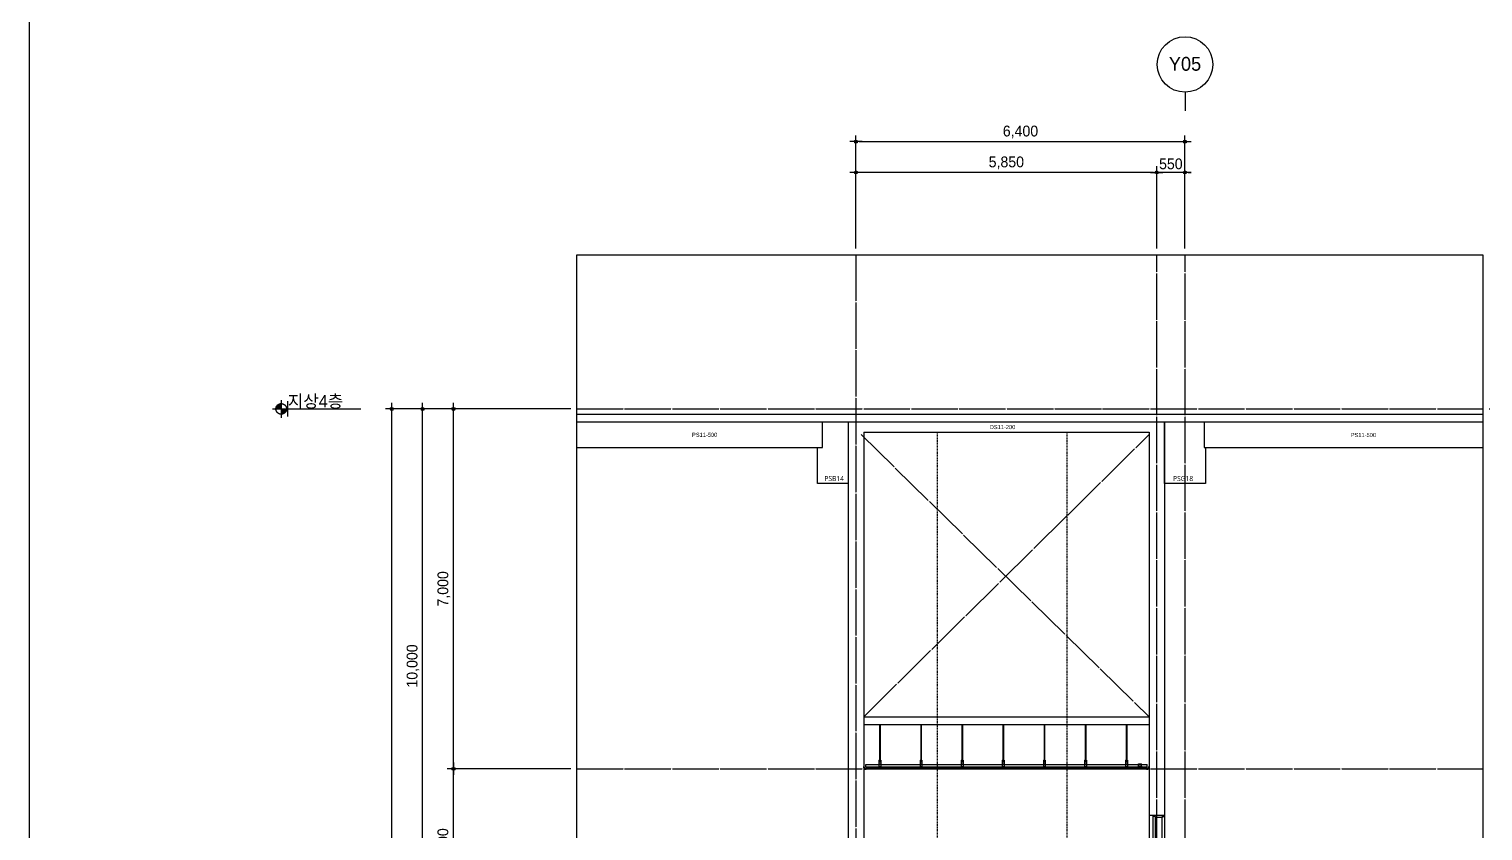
# Model space of a CAD drawing. Header units: millimetres. Extents: x 11948722 to 13111668, y -10771712 to -10232988.
# Drawn here: x 12540016 to 12568296, y -10469912 to -10454315 of the extents above; entities that cross this region are included whole.
import ezdxf
from ezdxf.enums import TextEntityAlignment as Align

# ---------------------------------------------------------------- set-up
doc = ezdxf.new("R2010")
doc.units = ezdxf.units.MM
doc.header["$LTSCALE"] = 150
doc.header["$MEASUREMENT"] = 0
for name, pattern in [('CEN', [6.2, 6, -0.1, 0, -0.1]), ('Xref-계단단면도$0$CEN', [62, 60, -1, 0, -1]), ('Xref-계단단면도$0$H', [1, 0.6, -0.4]), ('Xref-계단단면도$0$HIDDEN', [0.375, 0.25, -0.125])]:
    doc.linetypes.add(name, pattern=pattern)
doc.layers.get('0').update_dxf_attribs({"linetype": 'CONTINUOUS'})
doc.layers.get('Defpoints').update_dxf_attribs({"color": 117, "linetype": 'CONTINUOUS'})
for name, color, linetype in [('A-DOOR', 4, 'CONTINUOUS'), ('A-ELE-8', 8, 'CONTINUOUS'), ('A-중심선', 10, 'CEN'), ('CON-C', 2, 'CONTINUOUS'), ('ELE-06', 6, 'CONTINUOUS'), ('Xref-계단단면도$0$3 dim0', 7, 'CONTINUOUS'), ('Xref-계단단면도$0$4', 4, 'CONTINUOUS'), ('Xref-계단단면도$0$8', 8, 'CONTINUOUS'), ('Xref-계단단면도$0$A-DIM', 7, 'CONTINUOUS'), ('Xref-계단단면도$0$A-TXT-3.0', 3, 'CONTINUOUS'), ('Xref-계단단면도$0$ELE-3', 6, 'CONTINUOUS'), ('Xref-계단단면도$0$FIN', 5, 'CONTINUOUS'), ('Xref-계단단면도$0$SYM', 7, 'CONTINUOUS'), ('Xref-계단단면도$0$SYM-1', 7, 'CONTINUOUS'), ('Xref-계단단면도$0$SYM-2', 7, 'CONTINUOUS')]:
    doc.layers.add(name, color=color, linetype=linetype)
doc.styles.get("Standard").update_dxf_attribs({"font": 'NanumGothic.ttf'})
doc.styles.add('Xref-계단단면도$0$나눔고딕 Se', font='')
doc.styles.add('Xref-계단단면도$0$돋움', font='')
doc.styles.get('Xref-계단단면도$0$나눔고딕 Se').set_extended_font_data('Dotum')
doc.styles.get('Xref-계단단면도$0$돋움').set_extended_font_data('Dotum')
doc.dimstyles.new('Xref-계단단면도$0$A1-100', dxfattribs={"dimtxt": 3, "dimasz": 1, "dimexe": 2, "dimexo": 2, "dimgap": 1, "dimtad": 1, "dimdec": 0, "dimzin": 12, "dimdsep": 46, "dimlunit": 6, "dimtxsty": 'Xref-계단단면도$0$나눔고딕 Se', "dimblk1": 'Xref-계단단면도$0$DIMDOT', "dimblk2": 'Xref-계단단면도$0$DIMDOT', "dimsah": 1, "dimcen": -1, "dimdle": 2, "dimclrd": 256, "dimclre": 256, "dimclrt": 3, "dimadec": 0, "dimazin": 0, "dimtfac": 1, "dimtdec": 0, "dimtix": 1, "dimtmove": 2, "dimatfit": 3, "dimldrblk": 'Xref-계단단면도$0$DIMDOT', "dimfxl": 1, "dimtvp": 1, "dimtolj": 1, "dimtzin": 12, "dimlwd": -1, "dimlwe": -1, "dimarcsym": 0})

# ---------------------------------------------------------------- blocks, each defined once
blk = doc.blocks.new('Xref-계단단면도$0$DIMDOT')
at = {"color": 0}
blk.add_line((-2, 0), (2, 0), dxfattribs=at)
for radius in [0.5, 0.25]:
    blk.add_circle((0, 0), radius, dxfattribs=at)
blk = doc.blocks.new('*D283')
at = {"layer": 'Defpoints', "color": 0, "ltscale": 1200}
for p in [(12547071, -10461704), (12550671, -10461704), (12550671, -10491704)]:
    blk.add_point(p, dxfattribs=at)
at = {"layer": 'Xref-계단단면도$0$3 dim0'}
for p, q in [((12550551, -10461704), (12546951, -10461704)), ((12547071, -10491644), (12547071, -10461764)), ((12550551, -10491704), (12546951, -10491704))]:
    blk.add_line(p, q, dxfattribs=at)
at = {"layer": 'Xref-계단단면도$0$3 dim0', "ltscale": 1200, "xscale": 60, "yscale": 60, "zscale": 60}
for p, rotation in [((12547071, -10461704), 90), ((12547071, -10491704), 270)]:
    blk.add_blockref('Xref-계단단면도$0$DIMDOT', p, dxfattribs=dict(at, rotation=rotation))
at = {"layer": 'Xref-계단단면도$0$3 dim0', "color": 3, "ltscale": 1200, "insert": (12546885, -10476704), "char_height": 210, "attachment_point": 5, "rotation": 90, "style": 'Xref-계단단면도$0$나눔고딕 Se'}
blk.add_mtext('\\A1;30,000', dxfattribs=at)
blk = doc.blocks.new('*D285')
at = {"layer": 'Defpoints', "color": 0, "ltscale": 1200}
for p in [(12547671, -10461704), (12550671, -10461704), (12550671, -10471704)]:
    blk.add_point(p, dxfattribs=at)
at = {"layer": 'Xref-계단단면도$0$3 dim0'}
for p, q in [((12550551, -10461704), (12547551, -10461704)), ((12547671, -10471644), (12547671, -10461764)), ((12550551, -10471704), (12547551, -10471704))]:
    blk.add_line(p, q, dxfattribs=at)
at = {"layer": 'Xref-계단단면도$0$3 dim0', "ltscale": 1200, "xscale": 60, "yscale": 60, "zscale": 60}
for p, rotation in [((12547671, -10461704), 90), ((12547671, -10471704), 270)]:
    blk.add_blockref('Xref-계단단면도$0$DIMDOT', p, dxfattribs=dict(at, rotation=rotation))
at = {"layer": 'Xref-계단단면도$0$3 dim0', "color": 3, "ltscale": 1200, "insert": (12547485, -10466704), "char_height": 210, "attachment_point": 5, "rotation": 90, "style": 'Xref-계단단면도$0$나눔고딕 Se'}
blk.add_mtext('\\A1;10,000', dxfattribs=at)
blk = doc.blocks.new('*D275')
at = {"layer": 'Defpoints', "color": 0, "ltscale": 1200}
for p in [(12568296, -10461704), (12571896, -10461704), (12568296, -10491704)]:
    blk.add_point(p, dxfattribs=at)
at = {"layer": 'Xref-계단단면도$0$3 dim0'}
for p, q in [((12568416, -10461704), (12572016, -10461704)), ((12571896, -10491644), (12571896, -10461764)), ((12568416, -10491704), (12572016, -10491704))]:
    blk.add_line(p, q, dxfattribs=at)
at = {"layer": 'Xref-계단단면도$0$3 dim0', "ltscale": 1200, "xscale": 60, "yscale": 60, "zscale": 60}
for p, rotation in [((12571896, -10461704), 90), ((12571896, -10491704), 270)]:
    blk.add_blockref('Xref-계단단면도$0$DIMDOT', p, dxfattribs=dict(at, rotation=rotation))
at = {"layer": 'Xref-계단단면도$0$3 dim0', "color": 3, "ltscale": 1200, "insert": (12571711, -10476704), "char_height": 210, "attachment_point": 5, "rotation": 90, "style": 'Xref-계단단면도$0$나눔고딕 Se'}
blk.add_mtext('\\A1;30,000', dxfattribs=at)
blk = doc.blocks.new('*D276')
at = {"layer": 'Defpoints', "color": 0, "ltscale": 1200}
for p in [(12568296, -10461704), (12571296, -10461704), (12568296, -10471704)]:
    blk.add_point(p, dxfattribs=at)
at = {"layer": 'Xref-계단단면도$0$3 dim0'}
for p, q in [((12568416, -10461704), (12571416, -10461704)), ((12571296, -10471644), (12571296, -10461764)), ((12568416, -10471704), (12571416, -10471704))]:
    blk.add_line(p, q, dxfattribs=at)
at = {"layer": 'Xref-계단단면도$0$3 dim0', "ltscale": 1200, "xscale": 60, "yscale": 60, "zscale": 60}
for p, rotation in [((12571296, -10461704), 90), ((12571296, -10471704), 270)]:
    blk.add_blockref('Xref-계단단면도$0$DIMDOT', p, dxfattribs=dict(at, rotation=rotation))
at = {"layer": 'Xref-계단단면도$0$3 dim0', "color": 3, "ltscale": 1200, "insert": (12571111, -10466704), "char_height": 210, "attachment_point": 5, "rotation": 90, "style": 'Xref-계단단면도$0$나눔고딕 Se'}
blk.add_mtext('\\A1;10,000', dxfattribs=at)
blk = doc.blocks.new('*D281')
at = {"layer": 'Defpoints', "color": 0, "ltscale": 1200}
for p in [(12548271, -10461704), (12550671, -10461704), (12550671, -10468704)]:
    blk.add_point(p, dxfattribs=at)
at = {"layer": 'Xref-계단단면도$0$3 dim0'}
for p, q in [((12550551, -10461704), (12548151, -10461704)), ((12548271, -10468644), (12548271, -10461764)), ((12550551, -10468704), (12548151, -10468704))]:
    blk.add_line(p, q, dxfattribs=at)
at = {"layer": 'Xref-계단단면도$0$3 dim0', "ltscale": 1200, "xscale": 60, "yscale": 60, "zscale": 60}
for p, rotation in [((12548271, -10461704), 90), ((12548271, -10468704), 270)]:
    blk.add_blockref('Xref-계단단면도$0$DIMDOT', p, dxfattribs=dict(at, rotation=rotation))
at = {"layer": 'Xref-계단단면도$0$3 dim0', "color": 3, "ltscale": 1200, "insert": (12548085, -10465204), "char_height": 210, "attachment_point": 5, "rotation": 90, "style": 'Xref-계단단면도$0$나눔고딕 Se'}
blk.add_mtext('\\A1;7,000', dxfattribs=at)
blk = doc.blocks.new('*D287')
at = {"layer": 'Defpoints', "color": 0, "ltscale": 1200}
for p in [(12548271, -10468704), (12550671, -10468704), (12550671, -10471704)]:
    blk.add_point(p, dxfattribs=at)
at = {"layer": 'Xref-계단단면도$0$3 dim0'}
for p, q in [((12550551, -10468704), (12548151, -10468704)), ((12548271, -10471644), (12548271, -10468764)), ((12550551, -10471704), (12548151, -10471704))]:
    blk.add_line(p, q, dxfattribs=at)
at = {"layer": 'Xref-계단단면도$0$3 dim0', "ltscale": 1200, "xscale": 60, "yscale": 60, "zscale": 60}
for p, rotation in [((12548271, -10468704), 90), ((12548271, -10471704), 270)]:
    blk.add_blockref('Xref-계단단면도$0$DIMDOT', p, dxfattribs=dict(at, rotation=rotation))
at = {"layer": 'Xref-계단단면도$0$3 dim0', "color": 3, "ltscale": 1200, "insert": (12548085, -10470204), "char_height": 210, "attachment_point": 5, "rotation": 90, "style": 'Xref-계단단면도$0$나눔고딕 Se'}
blk.add_mtext('\\A1;3,000', dxfattribs=at)
blk = doc.blocks.new('*U136')
at = {"layer": 'A-DOOR'}
for p, q in [((-200, 0), (-200, 2070)), ((-155, 0), (-155, 2055)), ((-200, 0), (-25, 0))]:
    blk.add_line(p, q, dxfattribs=at)
for points in [[(10, 2100), (20, 2100), (20, 2070), (-25, 2070), (-25, 2055), (-155, 2055), (-155, 2070), (-200, 2070), (-200, 2100), (-190, 2100)], [(-35, 915), (-55, 925), (-95, 925), (-95, 875), (-55, 875), (-35, 885)], [(-25, 945), (-35, 935), (-35, 865), (-25, 855)], [(20, 945), (30, 935), (30, 865), (20, 855)], [(30, 885), (50, 875), (90, 875), (90, 925), (50, 925), (30, 915)]]:
    blk.add_lwpolyline(points, dxfattribs=at)
blk.add_lwpolyline([(20, 0), (-25, 0), (-25, 2070), (20, 2070)], close=True, dxfattribs=at)
blk = doc.blocks.new('*D305')
at = {"layer": 'Defpoints', "color": 0, "ltscale": 1200}
for p in [(12562501, -10456504), (12556101, -10458023), (12562501, -10458023)]:
    blk.add_point(p, dxfattribs=at)
at = {"layer": 'Xref-계단단면도$0$3 dim0'}
for p, q in [((12556101, -10457903), (12556101, -10456384)), ((12556161, -10456504), (12562441, -10456504)), ((12562501, -10457903), (12562501, -10456384))]:
    blk.add_line(p, q, dxfattribs=at)
at = {"layer": 'Xref-계단단면도$0$3 dim0', "ltscale": 1200, "xscale": 60, "yscale": 60, "zscale": 60, "rotation": 180}
blk.add_blockref('Xref-계단단면도$0$DIMDOT', (12556101, -10456504), dxfattribs=at)
at = {"layer": 'Xref-계단단면도$0$3 dim0', "ltscale": 1200, "xscale": 60, "yscale": 60, "zscale": 60}
blk.add_blockref('Xref-계단단면도$0$DIMDOT', (12562501, -10456504), dxfattribs=at)
at = {"layer": 'Xref-계단단면도$0$3 dim0', "color": 3, "ltscale": 1200, "insert": (12559301, -10456318), "char_height": 210, "attachment_point": 5, "style": 'Xref-계단단면도$0$나눔고딕 Se'}
blk.add_mtext('\\A1;6,400', dxfattribs=at)
blk = doc.blocks.new('*D306')
at = {"layer": 'Defpoints', "color": 0, "ltscale": 1200}
for p in [(12561951, -10457104), (12561951, -10458704), (12562501, -10458704)]:
    blk.add_point(p, dxfattribs=at)
at = {"layer": 'Xref-계단단면도$0$3 dim0'}
for p, q in [((12561951, -10458584), (12561951, -10456984)), ((12562501, -10458584), (12562501, -10456984)), ((12561891, -10457104), (12561831, -10457104)), ((12562501, -10457104), (12561951, -10457104)), ((12562561, -10457104), (12562621, -10457104))]:
    blk.add_line(p, q, dxfattribs=at)
at = {"layer": 'Xref-계단단면도$0$3 dim0', "ltscale": 1200, "xscale": 60, "yscale": 60, "zscale": 60}
blk.add_blockref('Xref-계단단면도$0$DIMDOT', (12561951, -10457104), dxfattribs=at)
at = {"layer": 'Xref-계단단면도$0$3 dim0', "ltscale": 1200, "xscale": 60, "yscale": 60, "zscale": 60, "rotation": 180}
blk.add_blockref('Xref-계단단면도$0$DIMDOT', (12562501, -10457104), dxfattribs=at)
at = {"layer": 'Xref-계단단면도$0$3 dim0', "color": 3, "ltscale": 1200, "insert": (12562226, -10456938), "char_height": 210, "attachment_point": 5, "style": 'Xref-계단단면도$0$나눔고딕 Se'}
blk.add_mtext('\\A1;550', dxfattribs=at)
blk = doc.blocks.new('*D307')
at = {"layer": 'Defpoints', "color": 0, "ltscale": 1200}
for p in [(12556101, -10457104), (12556101, -10458704), (12561951, -10458704)]:
    blk.add_point(p, dxfattribs=at)
at = {"layer": 'Xref-계단단면도$0$3 dim0'}
for p, q in [((12556101, -10458584), (12556101, -10456984)), ((12561951, -10458584), (12561951, -10456984)), ((12561891, -10457104), (12556161, -10457104))]:
    blk.add_line(p, q, dxfattribs=at)
at = {"layer": 'Xref-계단단면도$0$3 dim0', "ltscale": 1200, "xscale": 60, "yscale": 60, "zscale": 60, "rotation": 180}
blk.add_blockref('Xref-계단단면도$0$DIMDOT', (12556101, -10457104), dxfattribs=at)
at = {"layer": 'Xref-계단단면도$0$3 dim0', "ltscale": 1200, "xscale": 60, "yscale": 60, "zscale": 60}
blk.add_blockref('Xref-계단단면도$0$DIMDOT', (12561951, -10457104), dxfattribs=at)
at = {"layer": 'Xref-계단단면도$0$3 dim0', "color": 3, "ltscale": 1200, "insert": (12559026, -10456918), "char_height": 210, "attachment_point": 5, "style": 'Xref-계단단면도$0$나눔고딕 Se'}
blk.add_mtext('\\A1;5,850', dxfattribs=at)
blk = doc.blocks.new('PSB14')
at = {"layer": 'CON-C', "ltscale": 1200, "flags": 128}
blk.add_lwpolyline([(-300, 0), (-300, 700), (-200, 700), (-200, 1200), (300, 1200), (300, 0)], close=True, dxfattribs=at)
at = {"layer": 'Defpoints', "color": 1, "width": 0.8}
blk.add_text('PSB14', height=99.8, dxfattribs=at).set_placement((-164, 96), align=Align.MIDDLE_LEFT)
blk = doc.blocks.new('PSG18')
at = {"layer": 'CON-C', "ltscale": 1200, "flags": 128}
blk.add_lwpolyline([(-400, 0), (-400, 1200), (370, 1200), (370, 700), (400, 700), (400, 0)], close=True, dxfattribs=at)
at = {"layer": 'Defpoints', "color": 1, "width": 0.8}
blk.add_text('PSG18', height=99.8, dxfattribs=at).set_placement((-231, 96), align=Align.MIDDLE_LEFT)

msp = doc.modelspace()

# ---------------------------------------------------------------- hatches: boundary and pattern name
at = {"layer": 'Xref-계단단면도$0$SYM', "linetype": 'Xref-계단단면도$0$CEN'}
h = msp.add_hatch(color=7, dxfattribs=at)
h.paths.add_polyline_path([(12545023.9, -10461703.5), (12544920.7, -10461703.5), (12544920.7, -10461806.7, 0.4142136)])
h.paths.add_polyline_path([(12544920.7, -10461600.3, 0.4142136), (12544817.5, -10461703.5), (12544920.7, -10461703.5)])

# ---------------------------------------------------------------- linework, layer by layer
at = {"layer": 'A-ELE-8'}
msp.add_line((12561801.2, -10469603.5), (12561801.2, -10471703.5), dxfattribs=at)
at = {"layer": 'A-중심선'}
for p, q in [((12556101.2, -10458703.5), (12556101.2, -10505543)), ((12561951.2, -10505543), (12561951.2, -10458703.5)), ((12562501.2, -10505543), (12562501.2, -10458703.5)), ((12556201.2, -10462203.5), (12561801.2, -10467691)), ((12556251.2, -10467691), (12561801.2, -10462203.5)), ((12550670.5, -10468703.5), (12568296.5, -10468703.5))]:
    msp.add_line(p, q, dxfattribs=at)
msp.add_lwpolyline([(12550670.5, -10461703.5), (12568296.5, -10461703.5)], dxfattribs=at)
at = {"layer": 'CON-C', "ltscale": 1200}
for p, q in [((12550670.5, -10461953.5), (12555451.2, -10461953.5)), ((12555951.2, -10461953.5), (12555951.2, -10501943.5)), ((12555951.2, -10461953.5), (12562101.2, -10461953.5)), ((12556251.2, -10462153.5), (12556251.2, -10473410.2)), ((12556251.2, -10462153.5), (12561801.2, -10462153.5)), ((12561801.2, -10462153.5), (12561801.2, -10469603.5)), ((12562101.2, -10461953.5), (12562101.2, -10469603.5)), ((12562871.2, -10461953.5), (12568296.5, -10461953.5)), ((12550670.5, -10462453.5), (12555351.2, -10462453.5)), ((12562901.2, -10462453.5), (12568296.5, -10462453.5)), ((12561801.2, -10469603.5), (12562101.2, -10469603.5))]:
    msp.add_line(p, q, dxfattribs=at)
at = {"layer": 'Defpoints'}
msp.add_line((12545048.6, -10461853.5), (12545048.6, -10461553.5), dxfattribs=at)
msp.add_line((12545048.6, -10461853.5), (12545048.6, -10461553.5), dxfattribs=at)
at = {"layer": 'Defpoints', "ltscale": 1200}
for points in [[(12540015.7, -10508461.3), (12580965.7, -10508461.3), (12580965.7, -10453936.3), (12540015.7, -10453936.3)], [(12550670.5, -10458703.5), (12568296.5, -10458703.5), (12568296.5, -10505543), (12550670.5, -10505543)]]:
    msp.add_lwpolyline(points, close=True, dxfattribs=at)
at = {"layer": 'ELE-06'}
msp.add_line((12550670.5, -10461803.5), (12568296.5, -10461803.5), dxfattribs=at)
at = {"layer": 'Xref-계단단면도$0$4', "ltscale": 0.1}
for points in [[(12556301.2, -10468709.5), (12556301.2, -10468703.5), (12556300.2, -10468703.5), (12556300.2, -10468708.5), (12556277.2, -10468708.5), (12556277.2, -10468683.5), (12556252.2, -10468683.5), (12556252.2, -10468659.5), (12556251.2, -10468659.5), (12556251.2, -10468684.5), (12556276.2, -10468684.5), (12556276.2, -10468709.5), (12556301.2, -10468709.5)], [(12561751.2, -10468709.5), (12561751.2, -10468703.5), (12561752.2, -10468703.5), (12561752.2, -10468708.5), (12561775.2, -10468708.5), (12561775.2, -10468683.5), (12561800.2, -10468683.5), (12561800.2, -10468659.5), (12561801.2, -10468659.5), (12561801.2, -10468684.5), (12561776.2, -10468684.5), (12561776.2, -10468709.5), (12561751.2, -10468709.5)]]:
    msp.add_lwpolyline(points, dxfattribs=at)
at = {"layer": 'Xref-계단단면도$0$8'}
for p, q in [((12556559.6, -10467841), (12556559.6, -10468534.8)), ((12556570.8, -10467841), (12556570.8, -10468534.8)), ((12557359.6, -10467841), (12557359.6, -10468534.8)), ((12557370.8, -10467841), (12557370.8, -10468534.8)), ((12558159.6, -10467841), (12558159.6, -10468534.8)), ((12558170.8, -10467841), (12558170.8, -10468534.8)), ((12558959.6, -10467841), (12558959.6, -10468534.8)), ((12558970.8, -10467841), (12558970.8, -10468534.8)), ((12559759.6, -10467841), (12559759.6, -10468534.8)), ((12559770.8, -10467841), (12559770.8, -10468534.8)), ((12560559.6, -10467841), (12560559.6, -10468534.8)), ((12560570.8, -10467841), (12560570.8, -10468534.8)), ((12561359.6, -10467841), (12561359.6, -10468534.8)), ((12561370.8, -10467841), (12561370.8, -10468534.8)), ((12556546.5, -10468538.5), (12556546.5, -10468657.3)), ((12556546.5, -10468538.5), (12556584, -10468538.5)), ((12556546.5, -10468542.3), (12556584, -10468542.3)), ((12556546.5, -10468588.5), (12556584, -10468588.5)), ((12556546.5, -10468657.3), (12556584, -10468657.3)), ((12556554, -10468534.8), (12556576.5, -10468534.8)), ((12556554, -10468534.8), (12556554, -10468538.5)), ((12556554, -10468542.3), (12556554, -10468546)), ((12556554, -10468546), (12556576.5, -10468546)), ((12556557.7, -10468534.8), (12556557.7, -10468538.5)), ((12556557.7, -10468542.3), (12556557.7, -10468546)), ((12556559.6, -10468529.8), (12556570.8, -10468529.8)), ((12556559.6, -10468532.3), (12556570.8, -10468532.3)), ((12556559.6, -10468546), (12556559.6, -10468557.3)), ((12556559.6, -10468547.3), (12556570.8, -10468547.3)), ((12556559.6, -10468549.8), (12556570.8, -10468549.8)), ((12556559.6, -10468552.3), (12556570.8, -10468552.3)), ((12556559.6, -10468554.8), (12556570.8, -10468554.8)), ((12556559.6, -10468554.8), (12556570.8, -10468554.8)), ((12556559.6, -10468557.3), (12556570.8, -10468557.3)), ((12556570.8, -10468546), (12556570.8, -10468557.3)), ((12556572.7, -10468534.8), (12556572.7, -10468538.5)), ((12556572.7, -10468542.3), (12556572.7, -10468546)), ((12556576.5, -10468534.8), (12556576.5, -10468538.5)), ((12556576.5, -10468542.3), (12556576.5, -10468546)), ((12556584, -10468538.5), (12556584, -10468657.3)), ((12557346.5, -10468538.5), (12557346.5, -10468657.3)), ((12557346.5, -10468538.5), (12557384, -10468538.5)), ((12557346.5, -10468542.3), (12557384, -10468542.3)), ((12557346.5, -10468588.5), (12557384, -10468588.5)), ((12557346.5, -10468657.3), (12557384, -10468657.3)), ((12557354, -10468534.8), (12557376.5, -10468534.8)), ((12557354, -10468534.8), (12557354, -10468538.5)), ((12557354, -10468542.3), (12557354, -10468546)), ((12557354, -10468546), (12557376.5, -10468546)), ((12557357.7, -10468534.8), (12557357.7, -10468538.5)), ((12557357.7, -10468542.3), (12557357.7, -10468546)), ((12557359.6, -10468529.8), (12557370.8, -10468529.8)), ((12557359.6, -10468532.3), (12557370.8, -10468532.3)), ((12557359.6, -10468546), (12557359.6, -10468557.3)), ((12557359.6, -10468547.3), (12557370.8, -10468547.3)), ((12557359.6, -10468549.8), (12557370.8, -10468549.8)), ((12557359.6, -10468552.3), (12557370.8, -10468552.3)), ((12557359.6, -10468554.8), (12557370.8, -10468554.8)), ((12557359.6, -10468554.8), (12557370.8, -10468554.8)), ((12557359.6, -10468557.3), (12557370.8, -10468557.3)), ((12557370.8, -10468546), (12557370.8, -10468557.3)), ((12557372.7, -10468534.8), (12557372.7, -10468538.5)), ((12557372.7, -10468542.3), (12557372.7, -10468546)), ((12557376.5, -10468534.8), (12557376.5, -10468538.5)), ((12557376.5, -10468542.3), (12557376.5, -10468546)), ((12557384, -10468538.5), (12557384, -10468657.3)), ((12558146.5, -10468538.5), (12558146.5, -10468657.3)), ((12558146.5, -10468538.5), (12558184, -10468538.5)), ((12558146.5, -10468542.3), (12558184, -10468542.3)), ((12558146.5, -10468588.5), (12558184, -10468588.5)), ((12558146.5, -10468657.3), (12558184, -10468657.3)), ((12558154, -10468534.8), (12558176.5, -10468534.8)), ((12558154, -10468534.8), (12558154, -10468538.5)), ((12558154, -10468542.3), (12558154, -10468546)), ((12558154, -10468546), (12558176.5, -10468546)), ((12558157.7, -10468534.8), (12558157.7, -10468538.5)), ((12558157.7, -10468542.3), (12558157.7, -10468546)), ((12558159.6, -10468529.8), (12558170.8, -10468529.8)), ((12558159.6, -10468532.3), (12558170.8, -10468532.3)), ((12558159.6, -10468546), (12558159.6, -10468557.3)), ((12558159.6, -10468547.3), (12558170.8, -10468547.3)), ((12558159.6, -10468549.8), (12558170.8, -10468549.8)), ((12558159.6, -10468552.3), (12558170.8, -10468552.3)), ((12558159.6, -10468554.8), (12558170.8, -10468554.8)), ((12558159.6, -10468554.8), (12558170.8, -10468554.8)), ((12558159.6, -10468557.3), (12558170.8, -10468557.3)), ((12558170.8, -10468546), (12558170.8, -10468557.3)), ((12558172.7, -10468534.8), (12558172.7, -10468538.5)), ((12558172.7, -10468542.3), (12558172.7, -10468546)), ((12558176.5, -10468534.8), (12558176.5, -10468538.5)), ((12558176.5, -10468542.3), (12558176.5, -10468546)), ((12558184, -10468538.5), (12558184, -10468657.3)), ((12558946.5, -10468538.5), (12558946.5, -10468657.3)), ((12558946.5, -10468538.5), (12558984, -10468538.5)), ((12558946.5, -10468542.3), (12558984, -10468542.3)), ((12558946.5, -10468588.5), (12558984, -10468588.5)), ((12558946.5, -10468657.3), (12558984, -10468657.3)), ((12558954, -10468534.8), (12558976.5, -10468534.8)), ((12558954, -10468534.8), (12558954, -10468538.5)), ((12558954, -10468542.3), (12558954, -10468546)), ((12558954, -10468546), (12558976.5, -10468546)), ((12558957.7, -10468534.8), (12558957.7, -10468538.5)), ((12558957.7, -10468542.3), (12558957.7, -10468546)), ((12558959.6, -10468529.8), (12558970.8, -10468529.8)), ((12558959.6, -10468532.3), (12558970.8, -10468532.3)), ((12558959.6, -10468546), (12558959.6, -10468557.3)), ((12558959.6, -10468547.3), (12558970.8, -10468547.3)), ((12558959.6, -10468549.8), (12558970.8, -10468549.8)), ((12558959.6, -10468552.3), (12558970.8, -10468552.3)), ((12558959.6, -10468554.8), (12558970.8, -10468554.8)), ((12558959.6, -10468554.8), (12558970.8, -10468554.8)), ((12558959.6, -10468557.3), (12558970.8, -10468557.3)), ((12558970.8, -10468546), (12558970.8, -10468557.3)), ((12558972.7, -10468534.8), (12558972.7, -10468538.5)), ((12558972.7, -10468542.3), (12558972.7, -10468546)), ((12558976.5, -10468534.8), (12558976.5, -10468538.5)), ((12558976.5, -10468542.3), (12558976.5, -10468546)), ((12558984, -10468538.5), (12558984, -10468657.3)), ((12559746.5, -10468538.5), (12559746.5, -10468657.3)), ((12559746.5, -10468538.5), (12559784, -10468538.5)), ((12559746.5, -10468542.3), (12559784, -10468542.3)), ((12559746.5, -10468588.5), (12559784, -10468588.5)), ((12559746.5, -10468657.3), (12559784, -10468657.3)), ((12559754, -10468534.8), (12559776.5, -10468534.8)), ((12559754, -10468534.8), (12559754, -10468538.5)), ((12559754, -10468542.3), (12559754, -10468546)), ((12559754, -10468546), (12559776.5, -10468546)), ((12559757.7, -10468534.8), (12559757.7, -10468538.5)), ((12559757.7, -10468542.3), (12559757.7, -10468546)), ((12559759.6, -10468529.8), (12559770.8, -10468529.8)), ((12559759.6, -10468532.3), (12559770.8, -10468532.3)), ((12559759.6, -10468546), (12559759.6, -10468557.3)), ((12559759.6, -10468547.3), (12559770.8, -10468547.3)), ((12559759.6, -10468549.8), (12559770.8, -10468549.8)), ((12559759.6, -10468552.3), (12559770.8, -10468552.3)), ((12559759.6, -10468554.8), (12559770.8, -10468554.8)), ((12559759.6, -10468554.8), (12559770.8, -10468554.8)), ((12559759.6, -10468557.3), (12559770.8, -10468557.3)), ((12559770.8, -10468546), (12559770.8, -10468557.3)), ((12559772.7, -10468534.8), (12559772.7, -10468538.5)), ((12559772.7, -10468542.3), (12559772.7, -10468546)), ((12559776.5, -10468534.8), (12559776.5, -10468538.5)), ((12559776.5, -10468542.3), (12559776.5, -10468546)), ((12559784, -10468538.5), (12559784, -10468657.3)), ((12560546.5, -10468538.5), (12560584, -10468538.5)), ((12560546.5, -10468538.5), (12560546.5, -10468657.3)), ((12560546.5, -10468542.3), (12560584, -10468542.3)), ((12560546.5, -10468588.5), (12560584, -10468588.5)), ((12560546.5, -10468657.3), (12560584, -10468657.3)), ((12560554, -10468534.8), (12560576.5, -10468534.8)), ((12560554, -10468534.8), (12560554, -10468538.5)), ((12560554, -10468542.3), (12560554, -10468546)), ((12560554, -10468546), (12560576.5, -10468546)), ((12560557.7, -10468534.8), (12560557.7, -10468538.5)), ((12560557.7, -10468542.3), (12560557.7, -10468546)), ((12560559.6, -10468529.8), (12560570.8, -10468529.8)), ((12560559.6, -10468532.3), (12560570.8, -10468532.3)), ((12560559.6, -10468546), (12560559.6, -10468557.3)), ((12560559.6, -10468547.3), (12560570.8, -10468547.3)), ((12560559.6, -10468549.8), (12560570.8, -10468549.8)), ((12560559.6, -10468552.3), (12560570.8, -10468552.3)), ((12560559.6, -10468554.8), (12560570.8, -10468554.8)), ((12560559.6, -10468554.8), (12560570.8, -10468554.8)), ((12560559.6, -10468557.3), (12560570.8, -10468557.3)), ((12560570.8, -10468546), (12560570.8, -10468557.3)), ((12560572.7, -10468534.8), (12560572.7, -10468538.5)), ((12560572.7, -10468542.3), (12560572.7, -10468546)), ((12560576.5, -10468534.8), (12560576.5, -10468538.5)), ((12560576.5, -10468542.3), (12560576.5, -10468546)), ((12560584, -10468538.5), (12560584, -10468657.3)), ((12561346.5, -10468538.5), (12561346.5, -10468657.3)), ((12561346.5, -10468538.5), (12561384, -10468538.5)), ((12561346.5, -10468542.3), (12561384, -10468542.3)), ((12561346.5, -10468588.5), (12561384, -10468588.5)), ((12561346.5, -10468657.3), (12561384, -10468657.3)), ((12561354, -10468534.8), (12561354, -10468538.5)), ((12561354, -10468534.8), (12561376.5, -10468534.8)), ((12561354, -10468542.3), (12561354, -10468546)), ((12561354, -10468546), (12561376.5, -10468546)), ((12561357.7, -10468534.8), (12561357.7, -10468538.5)), ((12561357.7, -10468542.3), (12561357.7, -10468546)), ((12561359.6, -10468529.8), (12561370.8, -10468529.8)), ((12561359.6, -10468532.3), (12561370.8, -10468532.3)), ((12561359.6, -10468546), (12561359.6, -10468557.3)), ((12561359.6, -10468547.3), (12561370.8, -10468547.3)), ((12561359.6, -10468549.8), (12561370.8, -10468549.8)), ((12561359.6, -10468552.3), (12561370.8, -10468552.3)), ((12561359.6, -10468554.8), (12561370.8, -10468554.8)), ((12561359.6, -10468554.8), (12561370.8, -10468554.8)), ((12561359.6, -10468557.3), (12561370.8, -10468557.3)), ((12561370.8, -10468546), (12561370.8, -10468557.3)), ((12561372.7, -10468534.8), (12561372.7, -10468538.5)), ((12561372.7, -10468542.3), (12561372.7, -10468546)), ((12561376.5, -10468534.8), (12561376.5, -10468538.5)), ((12561376.5, -10468542.3), (12561376.5, -10468546)), ((12561384, -10468538.5), (12561384, -10468657.3)), ((12561597.6, -10468604.8), (12561653.9, -10468604.8)), ((12561597.6, -10468648.5), (12561597.6, -10468604.8)), ((12561597.6, -10468607.3), (12561653.9, -10468607.3)), ((12561597.6, -10468616), (12561601.3, -10468616)), ((12561603.9, -10468654.8), (12561597.6, -10468648.5)), ((12561597.6, -10468654.8), (12561603.9, -10468654.8)), ((12561597.6, -10468678.5), (12561597.6, -10468654.8)), ((12561605.1, -10468678.5), (12561597.6, -10468678.5)), ((12561600.1, -10468657.3), (12561603.9, -10468657.3)), ((12561600.1, -10468676), (12561600.1, -10468657.3)), ((12561600.1, -10468664.8), (12561651.4, -10468664.8)), ((12561603, -10468676), (12561600.1, -10468676)), ((12561603.3, -10468616), (12561606.4, -10468616)), ((12561603.9, -10468657.3), (12561603.9, -10468654.8)), ((12561603.9, -10468654.8), (12561647.6, -10468654.8)), ((12561606.4, -10468610.1), (12561606.4, -10468604.8)), ((12561606.4, -10468616), (12561606.4, -10468611.8)), ((12561633.9, -10468678.5), (12561617.6, -10468678.5)), ((12561631.7, -10468676), (12561619.8, -10468676)), ((12561621.4, -10468610.1), (12561621.4, -10468604.8)), ((12561621.4, -10468616), (12561621.4, -10468611.8)), ((12561621.4, -10468616), (12561624.4, -10468616)), ((12561626.1, -10468616), (12561630.1, -10468616)), ((12561630.1, -10468610.1), (12561630.1, -10468604.8)), ((12561630.1, -10468616), (12561630.1, -10468611.8)), ((12561645.1, -10468610.1), (12561645.1, -10468604.8)), ((12561645.1, -10468616), (12561645.1, -10468611.8)), ((12561645.1, -10468616), (12561648.9, -10468616)), ((12561653.9, -10468678.5), (12561646.4, -10468678.5)), ((12561647.6, -10468654.8), (12561653.9, -10468648.5)), ((12561647.6, -10468657.3), (12561647.6, -10468654.8)), ((12561647.6, -10468654.8), (12561653.9, -10468654.8)), ((12561647.6, -10468657.3), (12561651.4, -10468657.3)), ((12561651.4, -10468676), (12561648.5, -10468676)), ((12561650.3, -10468616), (12561653.9, -10468616)), ((12561651.4, -10468657.3), (12561651.4, -10468676)), ((12561653.9, -10468648.5), (12561653.9, -10468604.8)), ((12561653.9, -10468654.8), (12561653.9, -10468678.5))]:
    msp.add_line(p, q, dxfattribs=at)
at = {"layer": 'Xref-계단단면도$0$8', "linetype": 'Xref-계단단면도$0$HIDDEN', "ltscale": 0.1}
for p, q in [((12556290.2, -10468623.5), (12561762.2, -10468623.5)), ((12556290.2, -10468663.5), (12561762.2, -10468663.5))]:
    msp.add_line(p, q, dxfattribs=at)
at = {"layer": 'Xref-계단단면도$0$8'}
for centre, radius, start, end in [((12561611.4, -10468678.5), 8.75, 16.60155, 163.39845), ((12561611.4, -10468678.5), 6.25, 0, 180), ((12561640.1, -10468678.5), 8.75, 16.60155, 163.39845), ((12561640.1, -10468678.5), 6.25, 0, 180)]:
    msp.add_arc(centre, radius, start, end, dxfattribs=at)
at = {"layer": 'Xref-계단단면도$0$A-DIM', "color": 135, "linetype": 'Xref-계단단면도$0$H', "ltscale": 0.2}
for p, q in [((12557681.2, -10462153.5), (12557681.2, -10500857.5)), ((12560201.2, -10462153.5), (12560201.2, -10501703.5))]:
    msp.add_line(p, q, dxfattribs=at)
at = {"layer": 'Xref-계단단면도$0$ELE-3'}
for p, q in [((12556251.2, -10467691), (12561801.2, -10467691)), ((12556251.2, -10467841), (12561801.2, -10467841))]:
    msp.add_line(p, q, dxfattribs=at)
at = {"layer": 'Xref-계단단면도$0$FIN', "color": 8}
for p, q in [((12556290.2, -10468667.3), (12556290.2, -10468619.8)), ((12556290.2, -10468619.8), (12561762.2, -10468619.8)), ((12556290.2, -10468667.3), (12561762.2, -10468667.3)), ((12561762.2, -10468667.3), (12561762.2, -10468619.8))]:
    msp.add_line(p, q, dxfattribs=at)
at = {"layer": 'Xref-계단단면도$0$FIN', "color": 150}
for p, q in [((12556290.2, -10468691), (12561762.2, -10468691)), ((12556290.2, -10468703.5), (12561762.2, -10468703.5))]:
    msp.add_line(p, q, dxfattribs=at)
at = {"layer": 'Xref-계단단면도$0$FIN', "color": 150, "flags": 128}
for points in [[(12556290.2, -10468691), (12556290.2, -10468703.5)], [(12561762.2, -10468691), (12561762.2, -10468703.5)]]:
    msp.add_lwpolyline(points, dxfattribs=at)
at = {"layer": 'Xref-계단단면도$0$SYM', "color": 7, "linetype": 'Xref-계단단면도$0$CEN'}
for p, q in [((12544920.7, -10461531.5), (12544920.7, -10461875.6)), ((12544748.6, -10461703.5), (12545092.7, -10461703.5))]:
    msp.add_line(p, q, dxfattribs=at)
msp.add_circle((12544920.7, -10461703.5), 103.2, dxfattribs=at)
at = {"layer": 'Xref-계단단면도$0$SYM-1', "color": 7}
msp.add_line((12544748.6, -10461703.5), (12546470.5, -10461703.5), dxfattribs=at)
at = {"layer": 'Xref-계단단면도$0$SYM-2'}
msp.add_line((12562501.2, -10455543.5), (12562501.2, -10455903.5), dxfattribs=at)
msp.add_circle((12562501.2, -10455003.5), 540, dxfattribs=at)

# ---------------------------------------------------------------- block references
at = {"layer": 'A-DOOR'}
msp.add_blockref('*U136', (12562081.2, -10471703.5), dxfattribs=at)
at = {"layer": 'CON-C', "ltscale": 1200}
for name, p in [('PSB14', (12555651.2, -10463153.5)), ('PSG18', (12562501.2, -10463153.5))]:
    msp.add_blockref(name, p, dxfattribs=at)

# ---------------------------------------------------------------- texts
at = {"layer": 'Defpoints', "style": 'Xref-계단단면도$0$돋움'}
for s, p in [('PS11-500', (12552911.7, -10462247.5)), ('DS11-200', (12558703, -10462097.3)), ('PS11-500', (12565725.5, -10462251.5))]:
    msp.add_text(s, height=80, dxfattribs=at).set_placement(p)
at = {"layer": 'Xref-계단단면도$0$A-TXT-3.0', "style": 'Xref-계단단면도$0$돋움'}
msp.add_text('지상4층', height=240, dxfattribs=at).set_placement((12545048.6, -10461553.5), align=Align.MIDDLE_LEFT)
at = {"layer": 'Xref-계단단면도$0$SYM-2', "color": 3, "style": 'Xref-계단단면도$0$돋움'}
msp.add_text('Y05', height=270, rotation=360, dxfattribs=at).set_placement((12562501.3, -10454991.1), align=Align.MIDDLE_CENTER)

# ---------------------------------------------------------------- dimensions: what is measured, and where the dimension line sits
at = {"layer": 'Xref-계단단면도$0$3 dim0'}
dim = msp.add_linear_dim(base=(12562501.2, -10456503.5), p1=(12556101.2, -10458022.6), p2=(12562501.2, -10458022.6), dimstyle='Xref-계단단면도$0$A1-100', override={"dimscale": 60, "dimtxt": 3.5}, dxfattribs=at)
dim.commit()
dim.dimension.update_dxf_attribs({"geometry": '*D305', "text_midpoint": (12559301.2, -10456318.2)})
for base, p1, p2, angle, picture, middle in [((12556101.2, -10457103.5), (12561951.2, -10458703.5), (12556101.2, -10458703.5), 180, '*D307', (12559026.2, -10456918.2)), ((12561951.2, -10457103.5), (12562501.2, -10458703.5), (12561951.2, -10458703.5), 180, '*D306', (12562226.2, -10456938.4)), ((12547070.5, -10461703.5), (12550670.5, -10491703.5), (12550670.5, -10461703.5), 90, '*D283', (12546885.1, -10476703.5)), ((12547670.5, -10461703.5), (12550670.5, -10471703.5), (12550670.5, -10461703.5), 270, '*D285', (12547485.1, -10466703.5)), ((12548270.5, -10461703.5), (12550670.5, -10468703.5), (12550670.5, -10461703.5), 270, '*D281', (12548085.1, -10465203.5)), ((12571896.5, -10461703.5), (12568296.5, -10491703.5), (12568296.5, -10461703.5), 90, '*D275', (12571711.1, -10476703.5)), ((12571296.5, -10461703.5), (12568296.5, -10471703.5), (12568296.5, -10461703.5), 270, '*D276', (12571111.1, -10466703.5)), ((12548270.5, -10468703.5), (12550670.5, -10471703.5), (12550670.5, -10468703.5), 270, '*D287', (12548085.1, -10470203.5))]:
    dim = msp.add_linear_dim(base=base, p1=p1, p2=p2, angle=angle, dimstyle='Xref-계단단면도$0$A1-100', override={"dimscale": 60, "dimtxt": 3.5}, dxfattribs=at)
    dim.commit()
    dim.dimension.update_dxf_attribs({"geometry": picture, "text_midpoint": middle})

doc.saveas('drawing.dxf')
